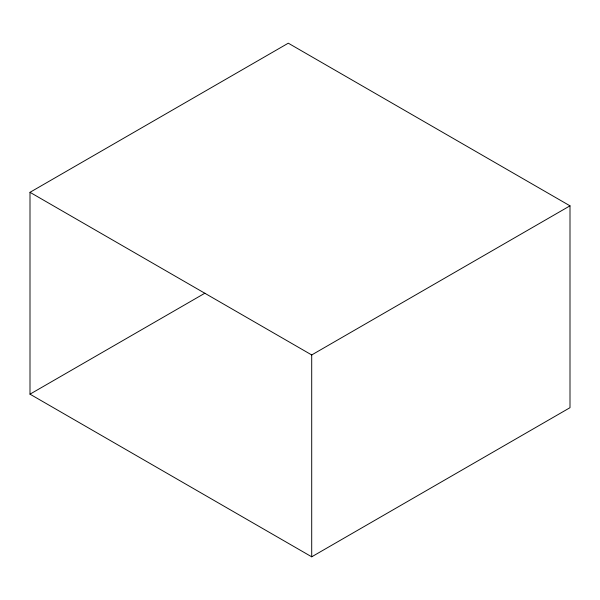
<?xml version="1.0" encoding="UTF-8"?>
<svg xmlns="http://www.w3.org/2000/svg" width="600" height="600" viewBox="0 0 600 600"><rect width="100%" height="100%" fill="white"/><g stroke="black" fill="none" stroke-linecap="round" stroke-linejoin="round"><path stroke-width="0.9" d="M30 192.315L288.293 43.193L570 205.83L570 407.685L311.707 556.808L30 394.17L30 192.315L311.707 354.952L570 205.83M30 394.17L204.892 293.197M311.707 354.952L311.707 556.808"/></g></svg>
